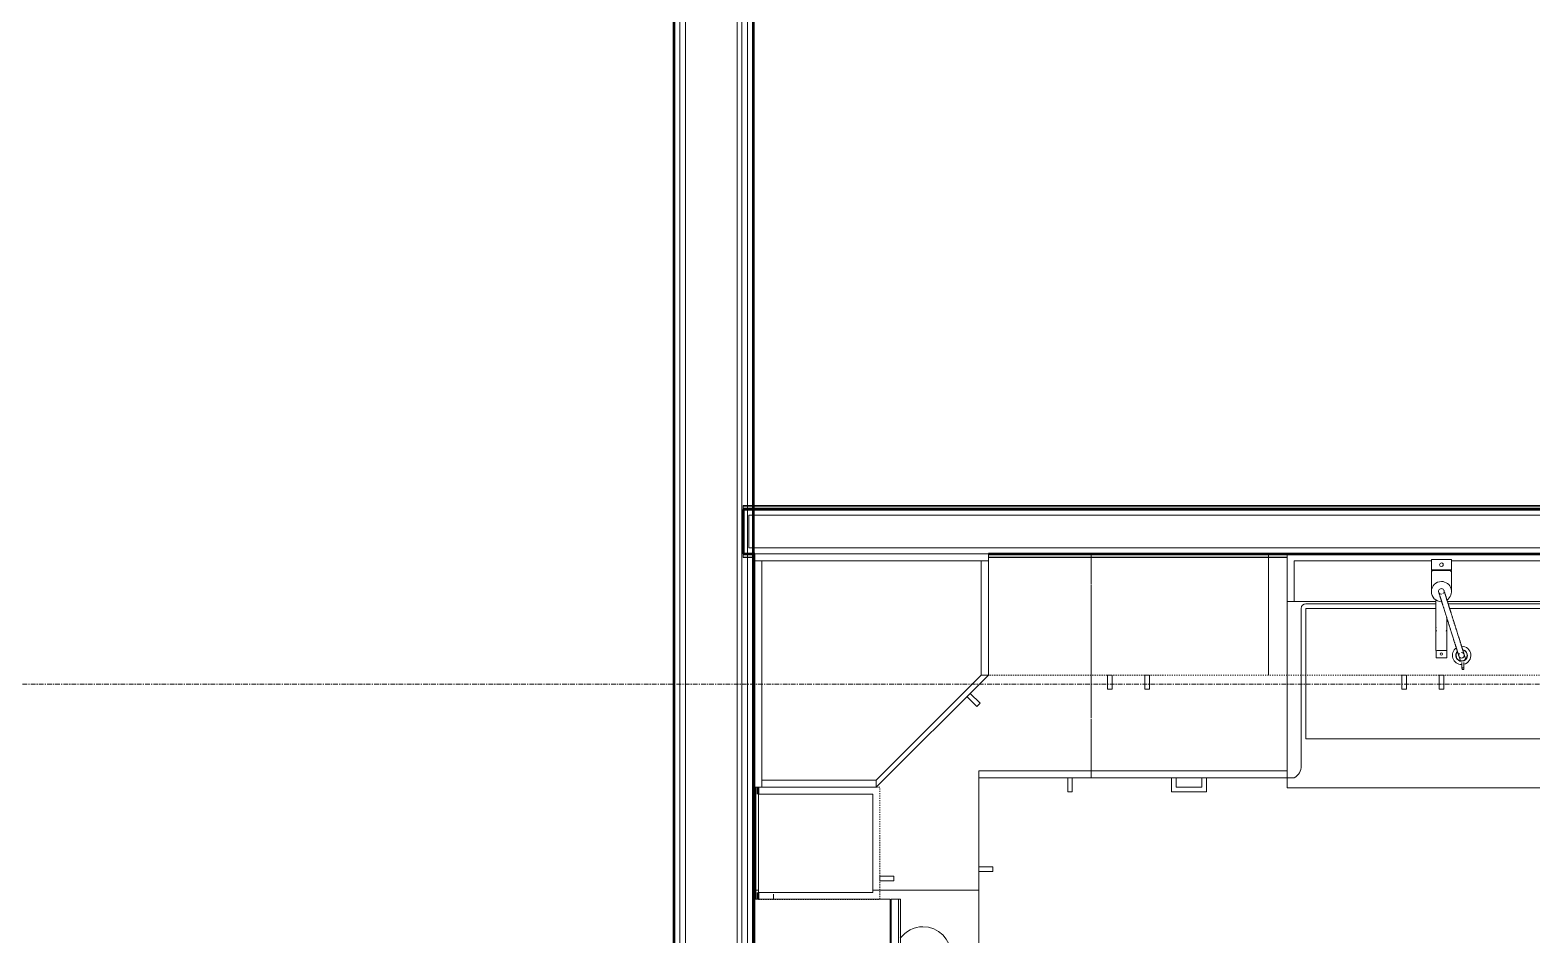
# Model space of a CAD drawing. Header units: inches. Extents: x -4218 to -1830, y 9756 to 12426.
# Drawn here: x -3411.9 to -3251.1, y 10140.4 to 10237.2 of the extents above; entities that cross this region are included whole.
import ezdxf

# ---------------------------------------------------------------- set-up
doc = ezdxf.new("R2010")
doc.units = ezdxf.units.IN
doc.header["$MEASUREMENT"] = 0
doc.linetypes.add('Dash', pattern=[0.25, 0.125, -0.125])
doc.linetypes.add('Grid Line 1_2_', pattern=[0.875, 0.5, -0.125, 0.125, -0.125])
for name, color, linetype, lineweight in [('0-1', 7, 'Continuous', 5), ('0-2', 252, 'Continuous', 9), ('A-WALL-1', 250, 'Continuous', 50), ('A-WALL-2', 10, 'Continuous', 13), ('A-WALL-3', 253, 'Continuous', 9), ('A-WALL-4', 254, 'Continuous', 9), ('A-WALL-5', 252, 'Continuous', 9), ('A-WALL-6', 7, 'Continuous', 9), ('A-WALL-7', 90, 'Continuous', 9), ('A-WALL-8', 113, 'Continuous', 9), ('I-WALL-1', 250, 'Continuous', 50), ('I-WALL-3', 253, 'Continuous', 9), ('I-WALL-4', 252, 'Continuous', 9), ('P-SANR-FIXT-1', 7, 'Continuous', 9), ('P-SANR-FIXT-2', 252, 'Continuous', 9), ('Q-CASE', 31, 'Continuous', 9), ('Q-CASE-1', 253, 'Continuous', 9), ('Q-CASE-2', 252, 'Continuous', 9), ('Q-CASE-3', 7, 'Continuous', 9), ('Q-CASE-5', 254, 'Continuous', 9), ('Q-CASE-6', 7, 'Dash', 9), ('Q-SPCQ-1', 7, 'Continuous', 9), ('S-GRID-1', 1, 'Grid Line 1_2_', 9)]:
    doc.layers.add(name, color=color, linetype=linetype, lineweight=lineweight)

# ---------------------------------------------------------------- blocks, each defined once
blk = doc.blocks.new('Basic Wall _ INT - W4BØF - _5_8 GYP - 2X4 WOOD_BATT_ - 5_8 GYP_ - ___-2701498-BACKGROUND - 1ST FLOOR')
at = {"layer": 'A-WALL-3'}
for p, q in [((-3335.57, 10181.16), (-3335.57, 10181.14)), ((-3334.47, 10181.16), (-3335.57, 10181.16)), ((-3335.57, 10181.02), (-3335.57, 10180.96)), ((-3335.57, 10180.96), (-3335.57, 10180.81)), ((-3335.57, 10180.81), (-3335.57, 10180.75)), ((-3335.57, 10180.81), (-3334.47, 10180.81)), ((-3309.32, 10181.04), (-3277.32, 10181.04)), ((-3244.32, 10181.04), (-3243.81, 10181.04)), ((-3219.81, 10181.04), (-3187.05, 10181.04)), ((-3186.92, 10181.04), (-3185.63, 10181.04)), ((-3186.05, 10180.75), (-3185.96, 10180.75)), ((-3185.93, 10180.75), (-3185.86, 10180.75)), ((-3185.84, 10180.75), (-3185.79, 10180.75))]:
    blk.add_line(p, q, dxfattribs=at)
at = {"layer": 'A-WALL-4'}
for p, q in [((-3309.32, 10181.16), (-3334.32, 10181.16)), ((-3277.32, 10181.16), (-3309.32, 10181.16)), ((-3309.32, 10180.81), (-3277.32, 10180.81)), ((-3244.32, 10181.16), (-3277.32, 10181.16)), ((-3243.81, 10181.16), (-3244.32, 10181.16)), ((-3244.32, 10180.81), (-3243.81, 10180.81)), ((-3185.63, 10181.16), (-3219.81, 10181.16)), ((-3219.81, 10180.81), (-3189.62, 10180.81)), ((-3189.6, 10180.81), (-3186.05, 10180.81)), ((-3186.05, 10180.81), (-3185.96, 10180.81)), ((-3185.93, 10180.81), (-3185.86, 10180.81)), ((-3185.84, 10180.81), (-3185.79, 10180.81)), ((-3185.63, 10181.16), (-3185.63, 10181.12)), ((-3185.63, 10181.12), (-3185.63, 10181.1)), ((-3185.63, 10181.1), (-3185.63, 10181.04)), ((-3185.63, 10181.04), (-3185.63, 10180.79))]:
    blk.add_line(p, q, dxfattribs=at)
at = {"layer": 'A-WALL-5'}
for p, q in [((-3335.57, 10181.12), (-3335.57, 10181.16)), ((-3335.57, 10181.04), (-3335.57, 10181.12)), ((-3335.57, 10181.04), (-3334.47, 10181.04)), ((-3335.57, 10180.75), (-3335.57, 10181.04)), ((-3335.57, 10181.04), (-3335.57, 10181.04)), ((-3335.57, 10180.75), (-3334.47, 10180.75)), ((-3334.32, 10181.16), (-3334.47, 10181.16)), ((-3334.47, 10180.81), (-3334.32, 10180.81)), ((-3309.32, 10180.75), (-3277.32, 10180.75)), ((-3244.32, 10180.75), (-3243.81, 10180.75)), ((-3219.81, 10180.75), (-3190.33, 10180.75)), ((-3190.3, 10180.75), (-3186.05, 10180.75))]:
    blk.add_line(p, q, dxfattribs=at)
at = {"layer": 'A-WALL-6'}
for p, q in [((-3334.47, 10181.04), (-3334.32, 10181.04)), ((-3334.47, 10180.75), (-3334.32, 10180.75))]:
    blk.add_line(p, q, dxfattribs=at)
at = {"layer": 'A-WALL-7'}
for p, q in [((-3185.63, 10181.14), (-3185.63, 10181.16)), ((-3185.63, 10180.96), (-3185.63, 10181.02)), ((-3185.63, 10180.81), (-3185.63, 10180.96))]:
    blk.add_line(p, q, dxfattribs=at)
blk = doc.blocks.new('Basic Wall _ INT - W4BØF - _5_8 GYP - 2X4 WOOD_BATT_ - 5_8 GYP_ - ___-2701499-BACKGROUND - 1ST FLOOR')
at = {"layer": 'A-WALL-3'}
for p, q in [((-3335.57, 10186.33), (-3335.57, 10186.27)), ((-3335.57, 10186.27), (-3335.57, 10186.12)), ((-3335.57, 10186.27), (-3334.47, 10186.27)), ((-3335.57, 10186.12), (-3335.57, 10186.05)), ((-3335.57, 10185.94), (-3335.57, 10185.91)), ((-3334.47, 10185.91), (-3335.57, 10185.91)), ((-3214.79, 10186.27), (-3214.68, 10186.27)), ((-3214.67, 10186.27), (-3214.59, 10186.27)), ((-3214.58, 10186.27), (-3214.53, 10186.27)), ((-3209.63, 10185.91), (-3214.38, 10185.91)), ((-3214.35, 10186.27), (-3210.26, 10186.27)), ((-3210.23, 10186.27), (-3209.63, 10186.27)), ((-3209.49, 10186.27), (-3209.43, 10186.27)), ((-3209.43, 10186.27), (-3209.34, 10186.27)), ((-3209.33, 10186.27), (-3209.22, 10186.27)), ((-3186.05, 10186.27), (-3185.96, 10186.27)), ((-3185.93, 10186.27), (-3185.86, 10186.27)), ((-3185.63, 10186.33), (-3185.63, 10186.04)), ((-3185.63, 10186.04), (-3185.63, 10185.98))]:
    blk.add_line(p, q, dxfattribs=at)
at = {"layer": 'A-WALL-4'}
for p, q in [((-3185.63, 10186.27), (-3185.63, 10186.33)), ((-3185.63, 10186.12), (-3185.63, 10186.27)), ((-3185.63, 10186.05), (-3185.63, 10186.12)), ((-3185.63, 10185.91), (-3185.63, 10185.94))]:
    blk.add_line(p, q, dxfattribs=at)
at = {"layer": 'A-WALL-5'}
for p, q in [((-3335.57, 10186.12), (-3335.57, 10186.33)), ((-3335.57, 10186.33), (-3334.47, 10186.33)), ((-3335.57, 10186.04), (-3335.57, 10186.12)), ((-3334.47, 10186.04), (-3335.57, 10186.04)), ((-3335.57, 10185.96), (-3335.57, 10186.04)), ((-3335.57, 10185.91), (-3335.57, 10185.96)), ((-3334.47, 10186.27), (-3214.79, 10186.27)), ((-3214.38, 10185.91), (-3334.47, 10185.91)), ((-3214.79, 10186.33), (-3214.68, 10186.33)), ((-3214.67, 10186.33), (-3214.59, 10186.33)), ((-3214.58, 10186.33), (-3214.53, 10186.33)), ((-3210.26, 10186.04), (-3214.37, 10186.04)), ((-3214.35, 10186.33), (-3210.26, 10186.33)), ((-3209.63, 10186.04), (-3210.25, 10186.04)), ((-3210.22, 10186.33), (-3209.63, 10186.33)), ((-3185.63, 10185.91), (-3209.63, 10185.91)), ((-3209.49, 10186.33), (-3209.43, 10186.33)), ((-3209.43, 10186.33), (-3209.34, 10186.33)), ((-3209.33, 10186.33), (-3209.22, 10186.33)), ((-3209.22, 10186.27), (-3186.05, 10186.27)), ((-3186.05, 10186.33), (-3185.96, 10186.33)), ((-3185.93, 10186.33), (-3185.86, 10186.33)), ((-3185.63, 10185.98), (-3185.63, 10185.96)), ((-3185.63, 10185.96), (-3185.63, 10185.91))]:
    blk.add_line(p, q, dxfattribs=at)
at = {"layer": 'A-WALL-6'}
for p, q in [((-3334.47, 10186.33), (-3214.8, 10186.33)), ((-3214.38, 10186.04), (-3334.47, 10186.04)), ((-3185.63, 10186.04), (-3209.63, 10186.04)), ((-3209.22, 10186.33), (-3186.05, 10186.33))]:
    blk.add_line(p, q, dxfattribs=at)
blk = doc.blocks.new('Range - 24_ x 30_-V33-BACKGROUND - 1ST FLOOR')
at = {"layer": 'Q-SPCQ-1'}
blk.add_line((29.44, 22), (30, 22), dxfattribs=at)
for centre, radius, start, end in [((6.5, 6), 3.5, 136.43, 180), ((6.5, 6), 3.5, 81.0228, 98.9772), ((6.5, 6), 3.5, 360, 43.6162), ((23.5, 6), 3, 134.2601, 180), ((23.5, 6), 3, 360, 53.8773), ((6.5, 6), 3.5, 180, 0), ((23.5, 6), 3, 180, 360)]:
    blk.add_arc(centre, radius, start, end, dxfattribs=at)
blk = doc.blocks.new('300 Series Wall Hung Cabinet_302 - 33_ X 21_-2749814-BACKGROUND - 1ST FLOOR')
at = {"layer": 'Q-CASE-3'}
for p, q in [((-1.76, 16.87), (-2.25, 16.87)), ((-2.25, 16.87), (-2.25, 15.38)), ((-1.76, 15.38), (-1.76, 16.87)), ((2.24, 16.87), (1.75, 16.87)), ((1.75, 16.87), (1.75, 15.38)), ((2.24, 15.38), (2.24, 16.87)), ((-1.76, 15.38), (-2.25, 15.38)), ((2.24, 15.38), (1.75, 15.38))]:
    blk.add_line(p, q, dxfattribs=at)
at = {"layer": 'Q-CASE-6'}
for p, q in [((-16.5, 2.37), (-16.5, 15.38)), ((-16.5, 15.38), (16.5, 15.38)), ((16.5, 15.38), (16.5, 2.37)), ((16.5, 2.37), (-16.5, 2.37))]:
    blk.add_line(p, q, dxfattribs=at)
blk = doc.blocks.new('Base Cabinet 4 Drawer 254 - Base Cabinet 4 Drawer 254 21_-2556168-BACKGROUND - 1ST FLOOR')
at = {"layer": 'Q-CASE-1'}
for p, q in [((-9.76, -0.38), (-9.76, 0)), ((11.24, 0), (11.24, -0.38)), ((-1.14, -24), (-0.64, -24)), ((2.61, -24), (2.11, -24))]:
    blk.add_line(p, q, dxfattribs=at)
at = {"layer": 'Q-CASE-2'}
for p, q in [((-9.76, -3.26), (-9.76, -0.38)), ((11.24, -0.38), (11.24, -5.17)), ((-9.76, -17.61), (-9.76, -3.32)), ((11.24, -5.2), (11.24, -23.25)), ((-9.76, -23.25), (-9.76, -17.69)), ((-9.76, -23.25), (-9.76, -24)), ((11.24, -23.25), (-9.76, -23.25)), ((-9.76, -24), (11.24, -24)), ((-1.14, -24), (-0.64, -24)), ((2.61, -24), (2.11, -24)), ((11.24, -24), (11.24, -23.25))]:
    blk.add_line(p, q, dxfattribs=at)
at = {"layer": 'Q-CASE-3'}
for p, q in [((-1.14, -24), (-1.14, -25.5)), ((-0.64, -25), (-0.64, -24)), ((2.11, -24), (2.11, -25)), ((2.61, -25.5), (2.61, -24)), ((-1.14, -25.5), (2.61, -25.5)), ((2.11, -25), (-0.64, -25))]:
    blk.add_line(p, q, dxfattribs=at)
at = {"layer": 'Q-CASE-5'}
for p, q in [((-9.76, 0), (11.24, 0)), ((-1.14, -24), (-0.64, -24)), ((-1.14, -24), (-0.64, -24)), ((2.61, -24), (2.11, -24)), ((2.61, -24), (2.11, -24))]:
    blk.add_line(p, q, dxfattribs=at)
blk = doc.blocks.new('Vanity Cabinet-Double Door - 33_-V34-BACKGROUND - 1ST FLOOR')
at = {"layer": 'Q-CASE-1'}
for p, q in [((-15.76, -0.38), (-15.76, 0)), ((-15.76, 0), (-15.76, -0.38)), ((17.24, 0), (17.24, -0.38)), ((17.24, -0.38), (17.24, 0))]:
    blk.add_line(p, q, dxfattribs=at)
at = {"layer": 'Q-CASE-2'}
for p, q in [((-15.76, -5.1), (-15.76, -0.38)), ((-15.76, -0.38), (-15.76, -5.1)), ((-15.01, -0.75), (-15.01, -5.1)), ((-0.34, -0.75), (-15.01, -0.75)), ((16.49, -0.75), (1.82, -0.75)), ((16.49, -5.1), (16.49, -0.75)), ((17.24, -0.38), (17.24, -5.1)), ((17.24, -5.1), (17.24, -0.38))]:
    blk.add_line(p, q, dxfattribs=at)
at = {"layer": 'Q-CASE-5'}
for p, q in [((-15.76, 0), (17.24, 0)), ((17.24, 0), (-15.76, 0)), ((17.24, 0), (-15.76, 0))]:
    blk.add_line(p, q, dxfattribs=at)
blk = doc.blocks.new('308 - 308 x 27_-2727435-BACKGROUND - 1ST FLOOR')
at = {"layer": 'Q-CASE'}
for p, q in [((0, 27.38), (-12, 15.38)), ((0, 26.63), (0, 27.38)), ((-11.25, 15.38), (0, 26.63)), ((-12, 15.38), (-11.25, 15.38))]:
    blk.add_line(p, q, dxfattribs=at)
at = {"layer": 'Q-CASE-3'}
for p, q in [((0, 27.38), (0, 26.63)), ((12.25, 27.38), (0, 27.38)), ((12.25, 26.63), (12.25, 27.38)), ((13, 27.38), (12.25, 27.38)), ((12.25, 27.38), (12.25, 3.12)), ((13, 3.12), (13, 27.38)), ((0, 26.63), (-11.25, 15.38)), ((12.25, 26.63), (0, 26.63)), ((0, 26.63), (12.25, 26.63)), ((12.25, 3.12), (12.25, 26.63)), ((-10.76, 18.73), (-11.11, 18.39)), ((-11.11, 18.39), (-10.05, 17.33)), ((-9.7, 17.67), (-10.76, 18.73)), ((-12, 15.38), (-12, 3.12)), ((-11.25, 15.38), (-12, 15.38)), ((-11.25, 15.38), (-11.25, 3.12)), ((-11.25, 3.12), (-11.25, 15.38)), ((-12, 3.12), (-11.25, 3.12)), ((13, 3.12), (-12, 3.12)), ((-12, 3.12), (-12, 2.37)), ((-12, 2.37), (13, 2.37)), ((-11.25, 3.12), (12.25, 3.12)), ((12.25, 3.12), (13, 3.12)), ((13, 2.37), (13, 3.12))]:
    blk.add_line(p, q, dxfattribs=at)
blk = doc.blocks.new('300 Series Wall Hung Cabinet_301 - 12_ x 27_-2529027-BACKGROUND - 1ST FLOOR')
at = {"layer": 'Q-CASE-3'}
for p, q in [((5.25, -0.19), (-5.25, -0.19)), ((-5.25, -0.19), (-5.25, -12.44)), ((5.25, -12.44), (5.25, -0.19)), ((-5.25, -12.44), (5.25, -12.44)), ((-4, -13.19), (-3.51, -13.19)), ((-4, -13.19), (-4, -14.69)), ((-3.51, -14.69), (-3.51, -13.19)), ((-4, -14.69), (-3.51, -14.69))]:
    blk.add_line(p, q, dxfattribs=at)
at = {"layer": 'Q-CASE-6'}
for p, q in [((6, -0.19), (-6, -0.19)), ((-6, -0.19), (-6, -13.19)), ((6, -13.19), (6, -0.19)), ((-6, -13.19), (6, -13.19))]:
    blk.add_line(p, q, dxfattribs=at)
blk = doc.blocks.new('30quot_MicrowaveVent_11166 - 70cm miele oven-2322118-BACKGROUND - 1ST FLOOR')
at = {"layer": 'Q-CASE-3'}
for p, q in [((-14.2, -14.49), (-14.2, 0)), ((15.68, 0), (-14.2, 0)), ((15.68, 0), (15.68, -14.49)), ((15.68, -14.49), (-14.2, -14.49)), ((-14.2, -14.61), (15.68, -14.61)), ((-14.2, -15.39), (-14.2, -14.61)), ((-14.2, -15.6), (-14.2, -15.39)), ((-14.2, -15.39), (15.68, -15.39)), ((-14.2, -15.6), (15.68, -15.6)), ((7.69, -16.55), (7.69, -15.63)), ((8.88, -15.63), (8.88, -16.55)), ((15.68, -14.61), (15.68, -15.39)), ((15.68, -15.39), (15.68, -15.6)), ((7.69, -16.6), (8.88, -16.6))]:
    blk.add_line(p, q, dxfattribs=at)
blk = doc.blocks.new('Base Cabinet Corner 197 - Base Cabinet Corner 197-V35-BACKGROUND - 1ST FLOOR')
at = {"layer": 'Q-CASE-1'}
for p, q in [((12.74, 0), (12.74, -0.38)), ((10.24, -24), (10.73, -24)), ((-23.26, -36), (-23.26, -25)), ((-22.89, -36), (-23.26, -36))]:
    blk.add_line(p, q, dxfattribs=at)
at = {"layer": 'Q-CASE-2'}
for p, q in [((12.74, -0.38), (12.74, -3.26)), ((12.74, -3.32), (12.74, -17.61)), ((12.74, -17.69), (12.74, -24)), ((0.74, -23.25), (0.74, -36)), ((2.15, -23.25), (0.74, -23.25)), ((0.74, -23.25), (0.74, -24)), ((0.74, -24), (0.74, -36)), ((12.74, -24), (0.74, -24)), ((12.74, -23.25), (2.16, -23.25)), ((10.24, -24), (10.73, -24)), ((0.73, -34), (0.73, -33.51)), ((0.74, -36), (-10.64, -36))]:
    blk.add_line(p, q, dxfattribs=at)
at = {"layer": 'Q-CASE-3'}
for p, q in [((10.24, -24), (10.24, -25.5)), ((10.73, -25.5), (10.73, -24)), ((10.24, -25.5), (10.73, -25.5)), ((2.23, -33.51), (0.74, -33.51)), ((2.23, -34), (2.23, -33.51)), ((0.74, -34), (2.23, -34))]:
    blk.add_line(p, q, dxfattribs=at)
at = {"layer": 'Q-CASE-5'}
for p, q in [((-23.26, 0), (1.74, 0)), ((1.74, 0), (12.74, 0))]:
    blk.add_line(p, q, dxfattribs=at)
blk = doc.blocks.new('kitchen_faucet_14143 - kitchen_faucet_14143-2439044-BACKGROUND - 1ST FLOOR')
at = {"layer": 'P-SANR-FIXT-1'}
for p, q in [((-6.3, 0.57), (-7.09, 0.57)), ((-7.09, -0.57), (-7.09, 0.57)), ((-0.9, 0.59), (-6.3, 0.59)), ((-6.3, 0.57), (-6.3, 0.59)), ((-6.3, 0.42), (-6.3, 0.5)), ((-6.3, 0.3), (-6.3, 0.4)), ((-6.3, 0.29), (-6.3, 0.15)), ((-6.3, 0.15), (-6.3, 0.29)), ((-6.3, 0.15), (-6.3, -0.15)), ((-6.3, -0.15), (-6.3, 0.15)), ((-3.97, 0.59), (-4.89, 0.59)), ((2.26, 1.08), (0, 1.08)), ((2.34, 1.02), (2.1, 1.02)), ((2.26, 1.08), (2.26, -1.08)), ((3.44, 1.08), (2.34, 1.08)), ((2.34, -1.08), (2.34, 1.08)), ((3.44, 1.08), (3.44, -1.08)), ((-7.09, -0.57), (-6.3, -0.57)), ((-6.3, -0.15), (-6.3, -0.29)), ((-6.3, -0.29), (-6.3, -0.15)), ((-6.3, -0.4), (-6.3, -0.3)), ((-6.3, -0.5), (-6.3, -0.42)), ((-6.3, -0.59), (-6.3, -0.51)), ((-6.3, -0.59), (-2.83, -0.59)), ((-4.89, -0.59), (-3.97, -0.59)), ((-0.94, -0.59), (-0.9, -0.59)), ((0, -1.08), (2.26, -1.08)), ((2.1, -1.02), (2.34, -1.02)), ((2.34, -1.08), (3.44, -1.08)), ((-7.58, -2.2), (-8.24, -2.2)), ((-8.24, -2.4), (-7.58, -2.4)), ((-7.41, -2.04), (-6.99, -1.91)), ((-6.81, -2.46), (-7.23, -2.59))]:
    blk.add_line(p, q, dxfattribs=at)
at = {"layer": 'P-SANR-FIXT-1', "flags": 128}
for points in [[(-0.06, 0.29), (-0.07, 0.29), (-0.07, 0.29), (-0.07, 0.29), (-0.07, 0.29), (-0.07, 0.29), (-0.08, 0.28), (-0.08, 0.28), (-0.09, 0.28), (-0.1, 0.28), (-0.1, 0.28), (-0.11, 0.27), (-0.26, 0.23), (-0.28, 0.22), (-0.3, 0.22), (-0.46, 0.16), (-0.49, 0.16), (-0.51, 0.15), (-0.54, 0.14), (-0.57, 0.13), (-0.6, 0.12), (-0.63, 0.11), (-0.66, 0.1), (-0.69, 0.09), (-0.72, 0.08), (-0.75, 0.07), (-0.78, 0.06), (-0.82, 0.05), (-0.85, 0.04), (-0.89, 0.03), (-0.92, 0.02), (-0.96, 0.01), (-1, 0), (-1.04, -0.02), (-1.07, -0.03), (-1.11, -0.04), (-1.15, -0.05), (-1.2, -0.07), (-1.24, -0.08), (-1.28, -0.09), (-1.32, -0.11), (-1.37, -0.12), (-1.41, -0.14), (-1.46, -0.15), (-1.5, -0.16), (-1.55, -0.18), (-1.6, -0.19), (-1.65, -0.21), (-1.69, -0.23), (-1.74, -0.24), (-1.79, -0.26), (-2.49, -0.48), (-2.55, -0.5), (-2.61, -0.51), (-2.67, -0.53), (-2.72, -0.55), (-2.78, -0.57), (-2.84, -0.59), (-2.9, -0.61), (-2.96, -0.62), (-3.02, -0.64), (-3.08, -0.66), (-3.14, -0.68), (-3.19, -0.7), (-3.25, -0.72), (-3.31, -0.74), (-3.37, -0.76), (-3.43, -0.77), (-3.49, -0.79), (-3.55, -0.81), (-3.61, -0.83), (-3.67, -0.85), (-3.73, -0.87), (-3.79, -0.89), (-3.85, -0.91), (-3.91, -0.92), (-3.97, -0.94), (-4.03, -0.96), (-4.09, -0.98), (-4.15, -1), (-4.21, -1.02), (-4.26, -1.04), (-4.32, -1.05), (-4.94, -1.25), (-4.99, -1.27), (-5.04, -1.28), (-5.09, -1.3), (-5.15, -1.31), (-5.2, -1.33), (-5.44, -1.41), (-5.48, -1.42), (-5.53, -1.43), (-5.57, -1.45), (-5.62, -1.46), (-5.66, -1.48), (-5.7, -1.49), (-5.75, -1.5), (-5.79, -1.52), (-5.83, -1.53), (-5.87, -1.54), (-5.91, -1.56), (-5.95, -1.57), (-5.99, -1.58), (-6.02, -1.59), (-6.06, -1.6), (-6.1, -1.61), (-6.13, -1.63), (-6.17, -1.64), (-6.2, -1.65), (-6.23, -1.66), (-6.26, -1.67), (-6.3, -1.68), (-6.33, -1.69), (-6.36, -1.7), (-6.38, -1.71), (-6.41, -1.71), (-6.44, -1.72), (-6.47, -1.73), (-6.49, -1.74), (-6.52, -1.75), (-6.54, -1.76), (-6.57, -1.76), (-6.59, -1.77), (-6.61, -1.78), (-6.63, -1.78), (-6.65, -1.79), (-6.67, -1.8), (-6.69, -1.8), (-6.71, -1.81), (-6.73, -1.81), (-6.74, -1.82), (-6.76, -1.82), (-6.77, -1.83), (-6.79, -1.83), (-6.8, -1.84), (-6.81, -1.84), (-6.83, -1.84), (-6.84, -1.85), (-6.85, -1.85), (-6.86, -1.85), (-6.87, -1.86), (-6.87, -1.86), (-6.88, -1.86), (-6.89, -1.86), (-6.89, -1.87), (-6.9, -1.87), (-6.9, -1.87), (-6.9, -1.87), (-6.91, -1.87), (-6.91, -1.87), (-6.91, -1.87)], [(0.27, 0.18), (0.21, 0.23), (0.15, 0.28), (0.08, 0.3), (0, 0.3), (-0.08, 0.28), (-0.15, 0.25), (-0.2, 0.2), (-0.24, 0.13), (-0.27, 0.06), (-0.27, 0.01)], [(-0.22, -0.16), (-0.17, -0.22), (-0.1, -0.26), (-0.03, -0.28), (0.05, -0.29), (0.13, -0.27), (0.19, -0.23), (0.25, -0.18), (0.29, -0.12), (0.31, -0.04), (0.32, 0.03), (0.3, 0.11), (0.27, 0.18)], [(0.11, -0.27), (0.11, -0.27), (0.11, -0.27), (0.11, -0.28), (0.11, -0.28), (0.1, -0.28), (0.1, -0.28), (0.09, -0.28), (0.09, -0.28), (0.08, -0.28), (0.07, -0.29), (0.06, -0.29), (-0.08, -0.34), (-0.1, -0.34), (-0.12, -0.35), (-0.14, -0.35), (-0.16, -0.36), (-0.18, -0.37), (-0.2, -0.37), (-0.23, -0.38), (-0.25, -0.39), (-0.27, -0.4), (-0.3, -0.4), (-0.32, -0.41), (-0.35, -0.42), (-0.38, -0.43), (-0.41, -0.44), (-0.44, -0.45), (-0.46, -0.46), (-0.5, -0.47), (-0.53, -0.48), (-0.56, -0.49), (-0.59, -0.5), (-0.62, -0.51), (-0.66, -0.52), (-0.69, -0.53), (-0.73, -0.54), (-0.77, -0.55), (-0.8, -0.56), (-0.84, -0.58), (-0.88, -0.59), (-0.92, -0.6), (-0.96, -0.61), (-1, -0.63), (-1.04, -0.64), (-1.08, -0.65), (-1.13, -0.67), (-1.17, -0.68), (-1.22, -0.69), (-1.26, -0.71), (-1.31, -0.72), (-1.35, -0.74), (-1.4, -0.75), (-1.45, -0.77), (-1.5, -0.78), (-1.54, -0.8), (-1.59, -0.81), (-1.64, -0.83), (-1.69, -0.84), (-1.75, -0.86), (-1.8, -0.88), (-1.85, -0.89), (-1.9, -0.91), (-1.96, -0.93), (-2.01, -0.94), (-2.06, -0.96), (-2.12, -0.98), (-2.18, -1), (-2.23, -1.01), (-2.29, -1.03), (-2.34, -1.05), (-2.4, -1.07), (-2.46, -1.09), (-2.52, -1.1), (-2.57, -1.12), (-2.63, -1.14), (-2.69, -1.16), (-2.75, -1.18), (-2.81, -1.2), (-2.87, -1.21), (-2.93, -1.23), (-2.99, -1.25), (-3.05, -1.27), (-3.1, -1.29), (-3.16, -1.31), (-3.22, -1.33), (-3.28, -1.35), (-3.34, -1.37), (-3.4, -1.38), (-3.46, -1.4), (-3.52, -1.42), (-3.58, -1.44), (-3.64, -1.46), (-3.7, -1.48), (-3.76, -1.5), (-3.82, -1.52), (-3.88, -1.53), (-3.94, -1.55), (-4, -1.57), (-4.05, -1.59), (-4.11, -1.61), (-4.74, -1.8), (-4.79, -1.82), (-4.84, -1.84), (-4.89, -1.85), (-4.94, -1.87), (-4.99, -1.89), (-5.22, -1.96), (-5.27, -1.97), (-5.32, -1.99), (-5.36, -2), (-5.41, -2.02), (-5.45, -2.03), (-5.49, -2.04), (-5.54, -2.06), (-5.58, -2.07), (-5.62, -2.08), (-5.66, -2.1), (-5.7, -2.11), (-5.74, -2.12), (-5.78, -2.13), (-5.82, -2.15), (-5.85, -2.16), (-5.89, -2.17), (-5.93, -2.18), (-5.96, -2.19), (-6, -2.2), (-6.03, -2.21), (-6.06, -2.22), (-6.09, -2.23), (-6.13, -2.24), (-6.16, -2.25), (-6.19, -2.26), (-6.21, -2.27), (-6.24, -2.28), (-6.27, -2.29), (-6.3, -2.3), (-6.32, -2.3), (-6.35, -2.31), (-6.37, -2.32), (-6.39, -2.33), (-6.42, -2.33), (-6.44, -2.34), (-6.46, -2.35), (-6.48, -2.35), (-6.5, -2.36), (-6.52, -2.37), (-6.54, -2.37), (-6.55, -2.38), (-6.57, -2.38), (-6.59, -2.39), (-6.6, -2.39), (-6.61, -2.4), (-6.63, -2.4), (-6.64, -2.41), (-6.65, -2.41), (-6.66, -2.41), (-6.67, -2.42), (-6.68, -2.42), (-6.69, -2.42), (-6.7, -2.42), (-6.7, -2.43), (-6.71, -2.43), (-6.72, -2.43), (-6.72, -2.43), (-6.72, -2.43), (-6.73, -2.43), (-6.73, -2.43), (-6.73, -2.43), (-6.73, -2.43)], [(-6.61, -1.94), (-6.67, -1.9), (-6.74, -1.87), (-6.82, -1.86), (-6.9, -1.87), (-6.97, -1.9), (-7.03, -1.94), (-7.08, -2), (-7.1, -2.08), (-7.11, -2.15)], [(-7.11, -2.15), (-7.1, -2.23), (-7.08, -2.3), (-7.03, -2.36), (-6.97, -2.41), (-6.9, -2.44), (-6.82, -2.45), (-6.74, -2.44), (-6.67, -2.41), (-6.61, -2.36), (-6.56, -2.3), (-6.53, -2.23), (-6.52, -2.15)]]:
    blk.add_lwpolyline(points, dxfattribs=at)
at = {"layer": 'P-SANR-FIXT-1'}
for centre, radius, start, end in [((-6.69, 0), 0.118, 0, 180), ((0, 0), 1.08, 360, 180), ((2.88, 0), 0.197, 0, 180), ((-6.83, -2.16), 0.984, 34.6289, 180), ((-6.83, -2.16), 0.63, 45, 180), ((-6.83, -2.16), 0.591, 47.2269, 168.6397), ((-6.69, 0), 0.118, 180, 360), ((0, 0), 1.08, 180, 182.3811), ((0, 0), 1.08, 212.5288, 360), ((2.88, 0), 0.197, 180, 0), ((-6.83, -2.16), 0.984, 180, 183.6246), ((-6.83, -2.16), 0.984, 195, 360), ((-6.83, -2.16), 0.63, 180, 349.6916), ((-6.83, -2.16), 0.591, 168.6397, 180), ((-6.83, -2.16), 0.591, 180, 227.1165), ((-6.83, -2.16), 0.591, 227.1165, 345.2352)]:
    blk.add_arc(centre, radius, start, end, dxfattribs=at)
for centre, major_axis, ratio, start_param, end_param in [((-3.97, 0), (0, 0.591), 0.906308, 6.021386, 6.806784), ((-3.97, 0), (0, 0.591), 0.906308, 2.617994, 3.403392), ((-8.24, -2.3), (0, 0.0984), 0.984808, 4.712389, 7.853982), ((-8.24, -2.3), (0, 0.0984), 0.984808, 1.570796, 4.712389)]:
    blk.add_ellipse(centre, major_axis=major_axis, ratio=ratio, start_param=start_param, end_param=end_param, dxfattribs=at)
blk = doc.blocks.new('Stainless Steel Farmhous Kitchen Sink - Stainless Steel Farmhous Kitchen Sink-V79-BACKGROUND - 1ST FLOOR')
at = {"layer": 'P-SANR-FIXT-1'}
for p, q in [((-31, -16.96), (-31, -3)), ((-31, -3), (-17.08, -3)), ((-15.64, -3), (-2, -3)), ((-2, -3), (-2, -16.96)), ((-2, -16.96), (-31, -16.96)), ((-33, -21.15), (-33, -22.2)), ((-33, -22.2), (0, -22.2)), ((0, -22.2), (0, -21.15))]:
    blk.add_line(p, q, dxfattribs=at)
at = {"layer": 'P-SANR-FIXT-2'}
for p, q in [((-17.09, -2.25), (-33, -2.25)), ((-33, -2.25), (-33, -2.32)), ((-33, -2.35), (-33, -21.15)), ((0, -2.25), (-15.88, -2.25)), ((0, -2.32), (0, -2.25)), ((0, -21.15), (0, -2.35))]:
    blk.add_line(p, q, dxfattribs=at)
blk = doc.blocks.new('300 Series Wall Hung Cabinet_302 - 30_ X 27_-2568021-BACKGROUND - 1ST FLOOR')
at = {"layer": 'Q-CASE-3'}
for p, q in [((-1.76, 16.87), (-2.25, 16.87)), ((-2.25, 16.87), (-2.25, 15.38)), ((-1.76, 15.38), (-1.76, 16.87)), ((2.24, 16.87), (1.75, 16.87)), ((1.75, 16.87), (1.75, 15.38)), ((2.24, 15.38), (2.24, 16.87)), ((-1.76, 15.38), (-2.25, 15.38)), ((2.24, 15.38), (1.75, 15.38))]:
    blk.add_line(p, q, dxfattribs=at)
at = {"layer": 'Q-CASE-6'}
for p, q in [((-15, 2.37), (-15, 15.38)), ((-15, 15.38), (15, 15.38)), ((15, 15.38), (15, 2.37)), ((15, 2.37), (-15, 2.37))]:
    blk.add_line(p, q, dxfattribs=at)
blk = doc.blocks.new('CTR - 1st Phase - Unit Layouts_rvt-1-BACKGROUND - 1ST FLOOR')
at = {"layer": 'A-WALL-1'}
for p, q in [((-3214.38, 10185.91), (-3335.57, 10185.91)), ((-3335.57, 10185.91), (-3335.57, 10185.29)), ((-3335.57, 10185.29), (-3335.57, 10181.79)), ((-3335.57, 10181.79), (-3335.57, 10181.16)), ((-3335.57, 10181.16), (-3334.32, 10181.16)), ((-3309.32, 10181.16), (-3185.63, 10181.16)), ((-3334.32, 10156.16), (-3334.32, 10144.16)), ((-3333.95, 10155.41), (-3333.95, 10156.16)), ((-3333.95, 10144.16), (-3333.95, 10144.91))]:
    blk.add_line(p, q, dxfattribs=at)
at = {"layer": 'A-WALL-2'}
for p, q in [((-3334.95, 10185.29), (-3334.95, 10181.79)), ((-3213.76, 10185.29), (-3334.95, 10185.29)), ((-3185.63, 10181.79), (-3334.95, 10181.79))]:
    blk.add_line(p, q, dxfattribs=at)
at = {"layer": 'A-WALL-3'}
for p, q in [((-3335.57, 10181.16), (-3335.57, 10185.91)), ((-3214.8, 10185.91), (-3334.47, 10185.91)), ((-3334.47, 10181.16), (-3334.32, 10181.16))]:
    blk.add_line(p, q, dxfattribs=at)
at = {"layer": 'A-WALL-4'}
for p, q in [((-3334.47, 10185.91), (-3335.57, 10185.91)), ((-3335.57, 10181.16), (-3334.47, 10181.16)), ((-3309.32, 10181.16), (-3277.32, 10181.16))]:
    blk.add_line(p, q, dxfattribs=at)
at = {"layer": 'A-WALL-5'}
for p, q in [((-3334.32, 10156.16), (-3334.32, 10144.16)), ((-3333.95, 10155.41), (-3333.95, 10156.16)), ((-3333.95, 10144.16), (-3333.95, 10144.91))]:
    blk.add_line(p, q, dxfattribs=at)
at = {"layer": 'A-WALL-7'}
blk.add_line((-3334.32, 10181.16), (-3309.32, 10181.16), dxfattribs=at)
at = {"layer": 'A-WALL-8'}
for p, q in [((-3309.32, 10181.16), (-3334.32, 10181.16)), ((-3334.32, 10181.16), (-3309.32, 10181.16)), ((-3185.63, 10181.16), (-3309.32, 10181.16)), ((-3309.32, 10181.16), (-3185.63, 10181.16)), ((-3275.82, 10158.47), (-3275.82, 10175.31)), ((-3275.82, 10175.31), (-3275.82, 10158.47)), ((-3275.32, 10175.81), (-3261.41, 10175.81)), ((-3261.41, 10175.81), (-3275.32, 10175.81)), ((-3260.12, 10175.81), (-3246.32, 10175.81)), ((-3246.32, 10175.81), (-3260.12, 10175.81)), ((-3334.32, 10156.16), (-3334.32, 10144.16)), ((-3334.32, 10144.16), (-3334.32, 10156.16)), ((-3310.32, 10099.28), (-3310.32, 10157.16)), ((-3310.32, 10157.16), (-3276.58, 10157.16)), ((-3310.32, 10157.16), (-3310.32, 10099.28)), ((-3276.58, 10157.16), (-3310.32, 10157.16))]:
    blk.add_line(p, q, dxfattribs=at)
for centre, radius, start, end in [((-3275.32, 10175.31), 0.5, 90, 180), ((-3275.32, 10175.31), 0.5, 90, 180), ((-3277.32, 10158.47), 1.5, 299.8362, 0), ((-3277.32, 10158.47), 1.5, 299.8362, 0)]:
    blk.add_arc(centre, radius, start, end, dxfattribs=at)
at = {"layer": '0-2'}
for name, p in [('Basic Wall _ INT - W4BØF - _5_8 GYP - 2X4 WOOD_BATT_ - 5_8 GYP_ - ___-2701499-BACKGROUND - 1ST FLOOR', (0, 0)), ('Basic Wall _ INT - W4BØF - _5_8 GYP - 2X4 WOOD_BATT_ - 5_8 GYP_ - ___-2701498-BACKGROUND - 1ST FLOOR', (0, 0)), ('Base Cabinet Corner 197 - Base Cabinet Corner 197-V35-BACKGROUND - 1ST FLOOR', (-3311.06, 10181.16)), ('Base Cabinet 4 Drawer 254 - Base Cabinet 4 Drawer 254 21_-2556168-BACKGROUND - 1ST FLOOR', (-3288.56, 10181.16)), ('Vanity Cabinet-Double Door - 33_-V34-BACKGROUND - 1ST FLOOR', (-3261.56, 10181.16)), ('Stainless Steel Farmhous Kitchen Sink - Stainless Steel Farmhous Kitchen Sink-V79-BACKGROUND - 1ST FLOOR', (-3244.32, 10178.31))]:
    blk.add_blockref(name, p, dxfattribs=at)
for name, p, rotation in [('308 - 308 x 27_-2727435-BACKGROUND - 1ST FLOOR', (-3321.32, 10183.54), 180), ('300 Series Wall Hung Cabinet_302 - 30_ X 27_-2568021-BACKGROUND - 1ST FLOOR', (-3294.32, 10183.54), 180), ('300 Series Wall Hung Cabinet_302 - 33_ X 21_-2749814-BACKGROUND - 1ST FLOOR', (-3262.82, 10183.54), 180), ('kitchen_faucet_14143 - kitchen_faucet_14143-2439044-BACKGROUND - 1ST FLOOR', (-3260.82, 10177.11), 89.99999999998396), ('300 Series Wall Hung Cabinet_301 - 12_ x 27_-2529027-BACKGROUND - 1ST FLOOR', (-3334.13, 10150.16), 90.0000000000035), ('Range - 24_ x 30_-V33-BACKGROUND - 1ST FLOOR', (-3310.32, 10114.73), 89.9999999999884), ('30quot_MicrowaveVent_11166 - 70cm miele oven-2322118-BACKGROUND - 1ST FLOOR', (-3334.32, 10128.49), 90.00000000000584)]:
    blk.add_blockref(name, p, dxfattribs=dict(at, rotation=rotation))
blk = doc.blocks.new('CTR - 1st Phase - Common Walls_rvt-1-BACKGROUND - 1ST FLOOR')
at = {"layer": 'A-WALL-2'}
for p, q in [((-3342.35, 10018.09), (-3342.35, 10373.41)), ((-3341.72, 10018.09), (-3341.72, 10373.41)), ((-3336.22, 10018.09), (-3336.22, 10373.41)), ((-3335.72, 10018.09), (-3335.72, 10373.41)), ((-3335.1, 10018.09), (-3335.1, 10373.41))]:
    blk.add_line(p, q, dxfattribs=at)
at = {"layer": 'I-WALL-1'}
for p, q in [((-3334.47, 10018.09), (-3334.47, 10373.41)), ((-3342.97, 10253.29), (-3342.97, 10018.09))]:
    blk.add_line(p, q, dxfattribs=at)
at = {"layer": 'I-WALL-3'}
for p, q in [((-3334.47, 10186.21), (-3334.47, 10186.33)), ((-3334.47, 10186.12), (-3334.47, 10186.21)), ((-3334.47, 10186.06), (-3334.47, 10186.12)), ((-3334.47, 10185.29), (-3334.47, 10185.91)), ((-3334.47, 10181.8), (-3334.47, 10185.29)), ((-3334.47, 10181.16), (-3334.47, 10181.79)), ((-3334.47, 10180.96), (-3334.47, 10181.02)), ((-3334.47, 10180.87), (-3334.47, 10180.96)), ((-3334.47, 10180.75), (-3334.47, 10180.87))]:
    blk.add_line(p, q, dxfattribs=at)
at = {"layer": 'I-WALL-4'}
for p, q in [((-3334.47, 10186.33), (-3334.47, 10303.88)), ((-3342.97, 10240.23), (-3342.97, 10018.09)), ((-3334.47, 10060.81), (-3334.47, 10180.75))]:
    blk.add_line(p, q, dxfattribs=at)

msp = doc.modelspace()

# ---------------------------------------------------------------- linework, layer by layer
at = {"layer": 'S-GRID-1'}
msp.add_line((-1830.2, 10167.19), (-4168.71, 10167.19), dxfattribs=at)

# ---------------------------------------------------------------- block references
at = {"layer": '0-1'}
for name in ['CTR - 1st Phase - Unit Layouts_rvt-1-BACKGROUND - 1ST FLOOR', 'CTR - 1st Phase - Common Walls_rvt-1-BACKGROUND - 1ST FLOOR']:
    msp.add_blockref(name, (0, 0), dxfattribs=at)

doc.saveas('drawing.dxf')
